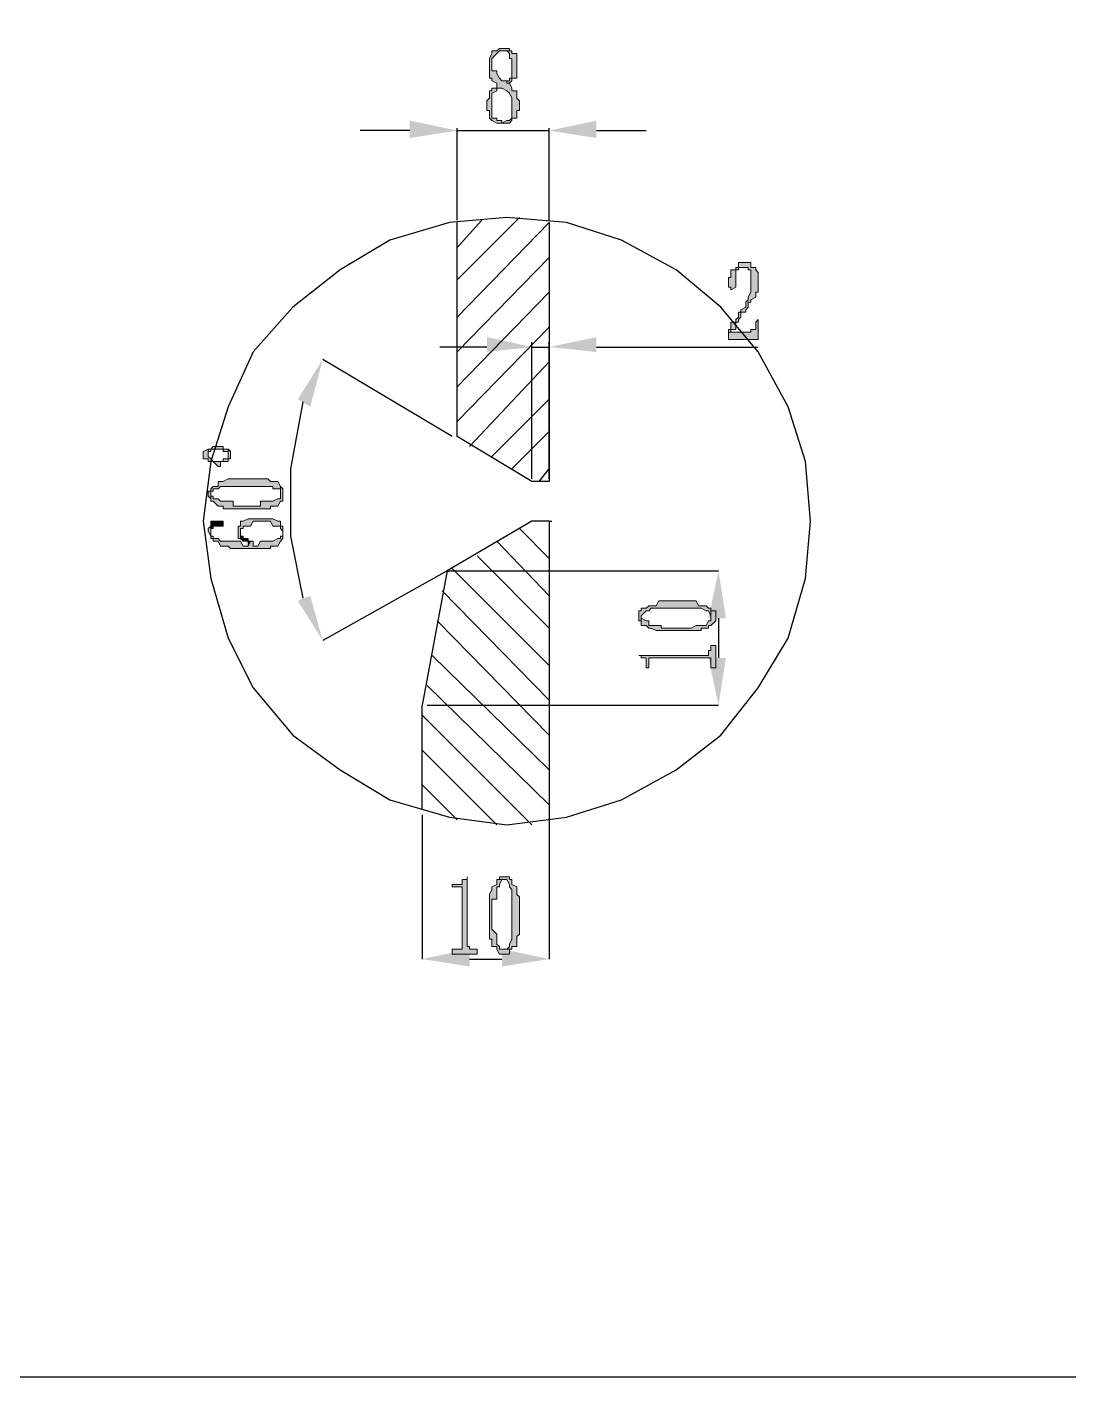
# Model space of a CAD drawing. Header units: millimetres. Extents: x 20 to 821, y 1 to 1134.
# Drawn here: x 477.9 to 553.3, y 0.5 to 98.2 of the extents above; entities that cross this region are included whole.
import ezdxf

# ---------------------------------------------------------------- set-up
doc = ezdxf.new("R2010")
doc.units = ezdxf.units.MM
doc.layers.add('1', color=7, linetype='Continuous')

msp = doc.modelspace()

# ---------------------------------------------------------------- hatches: boundary and pattern name
h = msp.add_hatch(color=0)
h.dxf.hatch_style = 2
h.paths.add_polyline_path([(512.28, 96.621732), (512.1, 96.621732), (511.92, 96.441732), (511.56, 96.441732), (511.56, 96.261732), (511.38, 95.901732), (511.38, 94.461732), (511.56, 94.461732), (511.56, 94.281732), (511.92, 94.101732), (511.92, 93.741732), (512.28, 93.741732), (512.64, 93.561732), (512.82, 93.381732), (513, 93.021732), (513, 91.581732), (512.82, 91.401732), (512.64, 91.401732), (512.28, 91.221732), (511.92, 91.221732), (512.1, 91.221732), (512.82, 91.221732), (513, 91.401732), (513, 91.581732), (513.36, 91.581732), (513.36, 92.121732), (513.54, 92.121732), (513.54, 92.841732), (513.36, 93.021732), (513.36, 93.561732), (513, 93.561732), (513, 93.741732), (512.82, 94.101732), (512.64, 94.101732), (512.64, 94.281732), (512.28, 94.281732), (512.1, 94.461732), (511.92, 94.821732), (511.92, 95.001732), (511.56, 95.001732), (511.56, 95.901732), (511.92, 96.261732), (512.1, 96.441732), (512.82, 96.441732), (512.82, 96.621732)])
h = msp.add_hatch(color=0)
h.dxf.hatch_style = 2
h.paths.add_polyline_path([(512.82, 96.441732), (512.28, 96.441732), (512.64, 96.441732), (512.82, 96.261732), (512.82, 95.901732), (513, 95.901732), (513, 94.461732), (512.82, 94.461732), (512.82, 94.281732), (512.64, 94.281732), (512.64, 94.101732), (512.82, 94.101732), (513, 94.281732), (513, 94.461732), (513.36, 94.461732), (513.36, 96.261732), (513, 96.261732), (513, 96.441732)])
h = msp.add_hatch(color=0)
h.dxf.hatch_style = 2
h.paths.add_polyline_path([(511.92, 93.741732), (511.56, 93.741732), (511.56, 93.561732), (511.38, 93.561732), (511.38, 93.381732), (511.38, 93.021732), (511.2, 92.841732), (511.2, 92.121732), (511.38, 92.121732), (511.38, 91.581732), (511.56, 91.401732), (511.92, 91.221732), (512.28, 91.221732), (512.28, 91.401732), (511.92, 91.401732), (511.92, 91.581732), (511.56, 91.581732), (511.56, 93.381732), (511.92, 93.561732), (511.92, 93.741732), (512.1, 93.741732)])
h = msp.add_hatch(color=1)
h.dxf.hatch_style = 2
h.paths.add_polyline_path([(505.62, 91.401732), (505.62, 90.141732), (509.04, 90.681732)])
h = msp.add_hatch(color=1)
h.dxf.hatch_style = 2
h.paths.add_polyline_path([(519.12, 91.401732), (519.12, 90.141732), (515.7, 90.681732)])
h = msp.add_hatch(color=0)
h.dxf.hatch_style = 2
h.paths.add_polyline_path([(529.92, 81.141732), (529.38, 81.141732), (529.38, 80.781732), (530.1, 80.781732), (530.1, 80.601732), (530.28, 80.601732), (530.28, 80.421732), (530.28, 78.981732), (530.1, 78.621732), (530.1, 78.441732), (529.92, 78.261732), (529.92, 77.901732), (529.56, 77.721732), (529.56, 77.541732), (529.38, 77.541732), (529.38, 77.181732), (529.2, 77.001732), (529.2, 76.821732), (528.84, 76.821732), (528.84, 76.281732), (528.66, 76.281732), (528.66, 76.101732), (528.84, 76.101732), (528.84, 76.281732), (529.2, 76.281732), (529.2, 76.821732), (529.38, 76.821732), (529.38, 77.001732), (529.56, 77.181732), (529.56, 77.541732), (529.92, 77.541732), (529.92, 77.721732), (530.1, 77.901732), (530.1, 78.261732), (530.28, 78.261732), (530.28, 78.441732), (530.64, 78.621732), (530.64, 78.981732), (530.82, 78.981732), (530.82, 80.421732), (530.64, 80.601732), (530.64, 80.781732), (530.28, 80.781732), (530.28, 81.141732), (530.1, 81.141732)])
h = msp.add_hatch(color=0)
h.dxf.hatch_style = 2
h.paths.add_polyline_path([(529.38, 80.781732), (529.2, 80.781732), (529.2, 80.601732), (528.84, 80.601732), (528.84, 80.421732), (528.84, 80.061732), (528.66, 80.061732), (528.66, 79.341732), (528.84, 79.341732), (528.84, 79.161732), (529.2, 79.341732), (529.2, 80.421732), (529.2, 80.601732), (529.38, 80.601732), (529.38, 80.781732), (529.56, 80.781732)])
h = msp.add_hatch(color=0)
h.dxf.hatch_style = 2
h.paths.add_polyline_path([(530.82, 77.001732), (530.64, 76.821732), (530.64, 76.281732), (530.28, 76.281732), (530.28, 76.101732), (528.84, 76.101732), (528.66, 76.101732), (528.66, 75.561732), (530.82, 75.561732)])
h = msp.add_hatch(color=1)
h.dxf.hatch_style = 2
h.paths.add_polyline_path([(511.2, 75.741732), (511.2, 74.661732), (514.44, 75.021732)])
h = msp.add_hatch(color=1)
h.dxf.hatch_style = 2
h.paths.add_polyline_path([(519.12, 75.741732), (519.12, 74.661732), (515.7, 75.021732)])
h = msp.add_hatch(color=1)
h.dxf.hatch_style = 2
h.paths.add_polyline_path([(497.52, 71.241732), (498.42, 70.701732), (499.32, 74.121732)])
h = msp.add_hatch(color=0)
h.dxf.hatch_style = 2
h.paths.add_polyline_path([(490.68, 67.101732), (490.68, 66.921732), (491.04, 66.921732), (491.04, 66.741732), (491.22, 66.741732), (491.4, 66.741732), (491.76, 66.381732), (491.94, 66.381732), (491.94, 66.741732), (492.48, 66.741732), (492.48, 66.921732), (492.66, 66.921732), (492.66, 67.101732), (492.66, 67.461732), (492.48, 67.641732), (492.48, 67.101732), (492.48, 66.921732), (492.12, 66.921732), (492.12, 66.741732), (491.94, 66.741732), (491.4, 66.741732), (491.22, 66.921732), (491.04, 67.101732), (491.04, 67.641732), (490.68, 67.461732)])
h = msp.add_hatch(color=0)
h.dxf.hatch_style = 2
h.paths.add_polyline_path([(491.04, 67.641732), (491.04, 67.461732), (491.22, 67.461732), (491.22, 67.641732), (491.4, 67.641732), (492.12, 67.641732), (492.12, 67.461732), (492.48, 67.461732), (492.48, 67.101732), (492.48, 67.641732), (492.12, 67.641732), (492.12, 67.821732), (491.94, 67.821732), (491.4, 67.821732), (491.22, 67.641732)])
h = msp.add_hatch(color=0)
h.dxf.hatch_style = 2
h.paths.add_polyline_path([(491.04, 64.221732), (491.22, 64.041732), (491.22, 63.861732), (491.22, 64.221732), (491.22, 64.581732), (491.4, 64.581732), (491.4, 64.761732), (491.76, 64.761732), (491.94, 64.941732), (493.92, 64.941732), (494.1, 64.941732), (495.72, 64.941732), (495.72, 64.761732), (496.26, 64.761732), (496.26, 64.581732), (496.26, 64.221732), (496.26, 64.941732), (496.08, 65.301732), (495.54, 65.301732), (495.36, 65.481732), (492.48, 65.481732), (492.12, 65.301732), (491.76, 65.301732), (491.76, 64.941732), (491.4, 64.941732), (491.22, 64.761732), (491.22, 64.581732), (491.04, 64.581732)])
h = msp.add_hatch(color=0)
h.dxf.hatch_style = 2
h.paths.add_polyline_path([(491.22, 63.861732), (491.4, 63.861732), (491.76, 63.501732), (492.12, 63.501732), (492.12, 63.321732), (495.36, 63.321732), (495.54, 63.321732), (495.54, 63.501732), (495.72, 63.501732), (496.08, 63.501732), (496.26, 63.861732), (496.44, 63.861732), (496.44, 64.041732), (496.44, 64.761732), (496.26, 64.941732), (496.26, 64.041732), (496.08, 64.041732), (495.72, 63.861732), (494.82, 63.861732), (494.82, 63.501732), (492.84, 63.501732), (492.84, 63.861732), (491.94, 63.861732), (491.76, 64.041732), (491.4, 64.041732), (491.4, 64.221732), (491.22, 64.221732)])
h = msp.add_hatch(color=0)
h.dxf.hatch_style = 2
h.paths.add_polyline_path([(493.2, 61.701732), (493.2, 61.161732), (493.38, 61.161732), (493.38, 61.881732), (493.56, 61.881732), (493.56, 62.061732), (493.92, 62.061732), (494.1, 62.061732), (494.28, 62.421732), (495.54, 62.421732), (495.72, 62.061732), (496.08, 62.061732), (496.26, 62.061732), (496.26, 61.881732), (496.44, 61.701732), (496.44, 61.161732), (496.44, 61.341732), (496.44, 62.061732), (496.26, 62.061732), (496.26, 62.421732), (496.08, 62.421732), (495.72, 62.601732), (493.92, 62.601732), (493.56, 62.421732), (493.38, 62.421732), (493.38, 62.061732), (493.2, 62.061732), (493.2, 61.881732)])
h = msp.add_hatch(color=0)
h.dxf.hatch_style = 2
h.paths.add_polyline_path([(491.04, 61.881732), (491.04, 61.701732), (491.22, 61.341732), (491.22, 61.161732), (491.4, 61.161732), (491.4, 60.981732), (491.76, 60.981732), (491.94, 60.621732), (492.48, 60.621732), (492.66, 60.441732), (494.1, 60.441732), (494.28, 60.441732), (495.54, 60.441732), (495.54, 60.621732), (496.08, 60.621732), (496.26, 60.981732), (496.44, 61.161732), (496.44, 61.701732), (496.44, 61.341732), (496.26, 61.341732), (496.26, 61.161732), (496.08, 61.161732), (495.72, 60.981732), (494.82, 60.981732), (494.64, 60.621732), (494.28, 60.621732), (494.28, 60.981732), (494.1, 60.981732), (493.92, 60.621732), (493.56, 60.621732), (493.38, 60.981732), (491.94, 60.981732), (491.76, 61.161732), (491.4, 61.161732), (491.4, 61.341732), (491.22, 61.341732), (491.22, 61.701732), (491.22, 62.061732)])
h = msp.add_hatch(color=0)
h.dxf.hatch_style = 2
h.paths.add_polyline_path([(491.22, 62.061732), (491.22, 61.701732), (491.22, 61.881732), (491.4, 61.881732), (491.4, 62.061732), (492.12, 62.061732), (492.12, 62.421732), (491.22, 62.421732)])
h = msp.add_hatch(color=0)
h.dxf.hatch_style = 2
h.paths.add_polyline_path([(493.38, 61.161732), (493.56, 60.981732), (493.92, 60.981732), (493.92, 60.621732), (494.1, 60.981732), (493.92, 60.981732), (493.92, 61.161732), (493.56, 61.161732), (493.56, 61.341732), (493.38, 61.341732), (493.38, 61.701732)])
h = msp.add_hatch(color=1)
h.dxf.hatch_style = 2
h.paths.add_polyline_path([(527.22, 55.401732), (528.48, 55.401732), (527.94, 58.821732)])
h = msp.add_hatch(color=1)
h.dxf.hatch_style = 2
h.paths.add_polyline_path([(498.42, 57.021732), (497.52, 56.661732), (499.32, 53.781732)])
h = msp.add_hatch(color=0)
h.dxf.hatch_style = 2
h.paths.add_polyline_path([(522.18, 55.401732), (522.18, 55.221732), (522.36, 55.221732), (522.36, 54.861732), (522.36, 55.401732), (522.36, 55.581732), (522.72, 55.941732), (522.9, 55.941732), (523.08, 56.121732), (525.06, 56.121732), (526.68, 56.121732), (527.04, 55.941732), (527.22, 55.941732), (527.4, 55.581732), (527.4, 55.401732), (527.4, 55.941732), (527.4, 56.121732), (527.22, 56.121732), (527.04, 56.301732), (526.5, 56.301732), (526.32, 56.661732), (523.62, 56.661732), (523.44, 56.301732), (522.9, 56.301732), (522.72, 56.121732), (522.36, 56.121732), (522.36, 55.941732), (522.18, 55.941732), (522.18, 55.581732)])
h = msp.add_hatch(color=0)
h.dxf.hatch_style = 2
h.paths.add_polyline_path([(522.36, 54.861732), (522.72, 54.861732), (522.9, 54.681732), (523.08, 54.681732), (523.44, 54.501732), (526.5, 54.501732), (526.68, 54.501732), (526.68, 54.681732), (527.04, 54.681732), (527.22, 54.681732), (527.22, 54.861732), (527.4, 54.861732), (527.76, 55.221732), (527.76, 55.941732), (527.4, 55.941732), (527.4, 55.221732), (527.22, 55.221732), (527.04, 54.861732), (526.32, 54.861732), (525.96, 54.681732), (523.8, 54.681732), (523.8, 54.861732), (522.9, 54.861732), (522.9, 55.221732), (522.72, 55.221732), (522.36, 55.401732)])
h = msp.add_hatch(color=0)
h.dxf.hatch_style = 2
h.paths.add_polyline_path([(522.18, 52.701732), (522.36, 52.701732), (522.36, 52.521732), (522.72, 52.521732), (522.72, 52.341732), (522.72, 51.801732), (522.9, 51.801732), (522.9, 52.521732), (523.08, 52.521732), (527.4, 52.521732), (527.4, 52.341732), (527.4, 51.801732), (527.76, 51.801732), (527.76, 53.421732), (527.4, 53.421732), (527.4, 53.241732), (527.4, 53.061732), (527.22, 53.061732), (527.22, 52.701732), (527.04, 52.701732)])
h = msp.add_hatch(color=1)
h.dxf.hatch_style = 2
h.paths.add_polyline_path([(527.22, 52.521732), (528.48, 52.521732), (527.94, 49.101732)])
h = msp.add_hatch(color=0)
h.dxf.hatch_style = 2
h.paths.add_polyline_path([(509.76, 36.681732), (509.76, 36.501732), (509.4, 36.501732), (509.4, 36.141732), (509.22, 36.141732), (508.68, 36.141732), (508.68, 35.961732), (509.4, 35.961732), (509.4, 35.781732), (509.4, 31.461732), (509.22, 31.461732), (508.68, 31.461732), (508.68, 31.101732), (510.48, 31.101732), (510.48, 31.461732), (510.12, 31.461732), (509.94, 31.461732), (509.94, 31.641732), (509.76, 31.641732), (509.76, 31.821732)])
h = msp.add_hatch(color=0)
h.dxf.hatch_style = 2
h.paths.add_polyline_path([(511.92, 36.501732), (511.92, 36.141732), (511.56, 35.961732), (511.56, 35.781732), (511.38, 35.421732), (511.38, 32.361732), (511.38, 32.181732), (511.56, 32.181732), (511.56, 31.821732), (511.56, 31.641732), (511.92, 31.641732), (511.92, 31.461732), (512.1, 31.101732), (512.82, 31.101732), (512.82, 31.461732), (513, 31.461732), (512.28, 31.461732), (512.1, 31.461732), (512.1, 31.641732), (511.92, 31.821732), (511.92, 32.541732), (511.56, 32.901732), (511.56, 35.061732), (511.92, 35.061732), (511.92, 35.961732), (512.1, 35.961732), (512.1, 36.141732), (512.28, 36.501732)])
h = msp.add_hatch(color=0)
h.dxf.hatch_style = 2
h.paths.add_polyline_path([(512.28, 36.681732), (512.1, 36.681732), (512.1, 36.501732), (511.92, 36.501732), (512.28, 36.501732), (512.64, 36.501732), (512.82, 36.141732), (512.82, 35.961732), (513, 35.781732), (513, 33.801732), (513, 32.181732), (512.82, 31.821732), (512.82, 31.641732), (512.64, 31.461732), (512.28, 31.461732), (513, 31.461732), (513, 31.641732), (513.36, 31.641732), (513.36, 32.361732), (513.54, 32.541732), (513.54, 35.241732), (513.36, 35.421732), (513.36, 35.961732), (513, 36.141732), (513, 36.501732), (512.82, 36.501732), (512.82, 36.681732), (512.64, 36.681732)])
h = msp.add_hatch(color=1)
h.dxf.hatch_style = 2
h.paths.add_polyline_path([(509.94, 31.461732), (509.94, 30.201732), (506.52, 30.741732)])
h = msp.add_hatch(color=1)
h.dxf.hatch_style = 2
h.paths.add_polyline_path([(512.28, 31.461732), (512.28, 30.201732), (515.7, 30.741732)])

# ---------------------------------------------------------------- linework, layer by layer
at = {"layer": '1', "color": 0, "lineweight": 25}
for points in [[(20.16, 1133.601732), (821.16, 1133.601732), (821.16, 0.501732), (20.16, 0.501732), (20.16, 1133.601732)], [(534.6, 62.421732), (534.24, 66.741732), (532.98, 70.701732), (530.82, 74.661732), (528.12, 77.901732), (524.88, 80.601732), (520.92, 82.761732), (516.96, 84.021732), (512.64, 84.381732), (508.5, 84.021732), (504.18, 82.761732), (500.58, 80.601732), (497.16, 77.901732), (494.28, 74.661732), (492.48, 70.701732), (491.22, 66.741732), (490.68, 62.421732), (491.22, 58.281732), (492.48, 53.961732), (494.28, 50.361732), (497.16, 46.941732), (500.58, 44.421732), (504.18, 42.261732), (508.5, 41.001732), (512.64, 40.461732), (516.96, 41.001732), (520.92, 42.261732), (524.88, 44.421732), (528.12, 46.941732), (530.82, 50.361732), (532.98, 53.961732), (534.24, 58.281732), (534.6, 62.421732)], [(515.7, 84.021732), (515.7, 65.301732), (514.44, 65.301732), (509.04, 68.541732), (509.04, 84.021732)], [(514.44, 62.421732), (508.32, 58.821732), (506.52, 49.101732)], [(515.7, 62.421732), (514.44, 62.421732)], [(515.7, 62.421732), (515.7, 40.821732)], [(506.52, 41.541732), (506.52, 49.101732)]]:
    msp.add_lwpolyline(points, dxfattribs=at)
at = {"layer": '1', "color": 0, "lineweight": 5}
for points in [[(512.28, 96.621732), (512.1, 96.621732), (511.92, 96.441732), (511.56, 96.441732), (511.56, 96.261732), (511.38, 95.901732), (511.38, 94.461732), (511.56, 94.461732), (511.56, 94.281732), (511.92, 94.101732), (511.92, 93.741732), (512.28, 93.741732), (512.64, 93.561732), (512.82, 93.381732), (513, 93.021732), (513, 91.581732), (512.82, 91.401732), (512.64, 91.401732), (512.28, 91.221732), (511.92, 91.221732), (512.1, 91.221732), (512.82, 91.221732), (513, 91.401732), (513, 91.581732), (513.36, 91.581732), (513.36, 92.121732), (513.54, 92.121732), (513.54, 92.841732), (513.36, 93.021732), (513.36, 93.561732), (513, 93.561732), (513, 93.741732), (512.82, 94.101732), (512.64, 94.101732), (512.64, 94.281732), (512.28, 94.281732), (512.1, 94.461732), (511.92, 94.821732), (511.92, 95.001732), (511.56, 95.001732), (511.56, 95.901732), (511.92, 96.261732), (512.1, 96.441732), (512.82, 96.441732), (512.82, 96.621732), (512.28, 96.621732)], [(512.82, 96.441732), (512.28, 96.441732), (512.64, 96.441732), (512.82, 96.261732), (512.82, 95.901732), (513, 95.901732), (513, 94.461732), (512.82, 94.461732), (512.82, 94.281732), (512.64, 94.281732), (512.64, 94.101732), (512.82, 94.101732), (513, 94.281732), (513, 94.461732), (513.36, 94.461732), (513.36, 96.261732), (513, 96.261732), (513, 96.441732), (512.82, 96.441732)], [(511.92, 93.741732), (511.56, 93.741732), (511.56, 93.561732), (511.38, 93.561732), (511.38, 93.381732), (511.38, 93.021732), (511.2, 92.841732), (511.2, 92.121732), (511.38, 92.121732), (511.38, 91.581732), (511.56, 91.401732), (511.92, 91.221732), (512.28, 91.221732), (512.28, 91.401732), (511.92, 91.401732), (511.92, 91.401732), (511.92, 91.581732), (511.56, 91.581732), (511.56, 93.381732), (511.92, 93.561732), (511.92, 93.741732), (512.1, 93.741732), (511.92, 93.741732)], [(529.92, 81.141732), (529.38, 81.141732), (529.38, 80.781732), (530.1, 80.781732), (530.1, 80.601732), (530.28, 80.601732), (530.28, 80.421732), (530.28, 78.981732), (530.1, 78.621732), (530.1, 78.441732), (530.1, 78.441732), (529.92, 78.261732), (529.92, 77.901732), (529.56, 77.721732), (529.56, 77.541732), (529.38, 77.541732), (529.38, 77.181732), (529.2, 77.001732), (529.2, 76.821732), (528.84, 76.821732), (528.84, 76.281732), (528.66, 76.281732), (528.66, 76.101732), (528.84, 76.101732), (528.84, 76.281732), (529.2, 76.281732), (529.2, 76.821732), (529.38, 76.821732), (529.38, 77.001732), (529.56, 77.181732), (529.56, 77.541732), (529.92, 77.541732), (529.92, 77.721732), (530.1, 77.901732), (530.1, 78.261732), (530.28, 78.261732), (530.28, 78.441732), (530.64, 78.621732), (530.64, 78.981732), (530.82, 78.981732), (530.82, 80.421732), (530.64, 80.601732), (530.64, 80.781732), (530.28, 80.781732), (530.28, 81.141732), (530.1, 81.141732), (529.92, 81.141732)], [(529.38, 80.781732), (529.2, 80.781732), (529.2, 80.601732), (528.84, 80.601732), (528.84, 80.421732), (528.84, 80.061732), (528.66, 80.061732), (528.66, 79.341732), (528.84, 79.341732), (528.84, 79.161732), (529.2, 79.341732), (529.2, 80.421732), (529.2, 80.601732), (529.38, 80.601732), (529.38, 80.781732), (529.56, 80.781732), (529.38, 80.781732)], [(530.82, 77.001732), (530.64, 76.821732), (530.64, 76.281732), (530.28, 76.281732), (530.28, 76.101732), (528.84, 76.101732), (528.66, 76.101732), (528.66, 75.561732), (530.82, 75.561732), (530.82, 77.001732)], [(490.68, 67.101732), (490.68, 66.921732), (491.04, 66.921732), (491.04, 66.741732), (491.22, 66.741732), (491.4, 66.741732), (491.76, 66.381732), (491.94, 66.381732), (491.94, 66.741732), (492.48, 66.741732), (492.48, 66.921732), (492.66, 66.921732), (492.66, 67.101732), (492.66, 67.461732), (492.48, 67.641732), (492.48, 67.101732), (492.48, 67.101732), (492.48, 66.921732), (492.12, 66.921732), (492.12, 66.741732), (491.94, 66.741732), (491.4, 66.741732), (491.22, 66.921732), (491.04, 67.101732), (491.04, 67.641732), (490.68, 67.461732), (490.68, 67.101732)], [(491.04, 67.641732), (491.04, 67.461732), (491.22, 67.461732), (491.22, 67.641732), (491.4, 67.641732), (492.12, 67.641732), (492.12, 67.461732), (492.48, 67.461732), (492.48, 67.101732), (492.48, 67.641732), (492.12, 67.641732), (492.12, 67.821732), (491.94, 67.821732), (491.4, 67.821732), (491.22, 67.641732), (491.04, 67.641732)], [(491.04, 64.221732), (491.22, 64.041732), (491.22, 63.861732), (491.22, 64.221732), (491.22, 64.581732), (491.4, 64.581732), (491.4, 64.761732), (491.76, 64.761732), (491.94, 64.941732), (493.92, 64.941732), (494.1, 64.941732), (495.72, 64.941732), (495.72, 64.761732), (496.26, 64.761732), (496.26, 64.581732), (496.26, 64.221732), (496.26, 64.941732), (496.08, 65.301732), (495.54, 65.301732), (495.36, 65.481732), (492.48, 65.481732), (492.12, 65.301732), (491.76, 65.301732), (491.76, 64.941732), (491.4, 64.941732), (491.22, 64.761732), (491.22, 64.581732), (491.04, 64.581732), (491.04, 64.221732)], [(491.22, 63.861732), (491.4, 63.861732), (491.76, 63.501732), (492.12, 63.501732), (492.12, 63.321732), (495.36, 63.321732), (495.54, 63.321732), (495.54, 63.501732), (495.72, 63.501732), (496.08, 63.501732), (496.26, 63.861732), (496.44, 63.861732), (496.44, 64.041732), (496.44, 64.761732), (496.26, 64.941732), (496.26, 64.041732), (496.08, 64.041732), (495.72, 63.861732), (494.82, 63.861732), (494.82, 63.501732), (492.84, 63.501732), (492.84, 63.861732), (491.94, 63.861732), (491.76, 64.041732), (491.4, 64.041732), (491.4, 64.221732), (491.22, 64.221732), (491.22, 63.861732)], [(493.2, 61.701732), (493.2, 61.161732), (493.38, 61.161732), (493.38, 61.881732), (493.56, 61.881732), (493.56, 62.061732), (493.92, 62.061732), (494.1, 62.061732), (494.28, 62.421732), (495.54, 62.421732), (495.72, 62.061732), (496.08, 62.061732), (496.26, 62.061732), (496.26, 61.881732), (496.44, 61.701732), (496.44, 61.161732), (496.44, 61.341732), (496.44, 62.061732), (496.26, 62.061732), (496.26, 62.421732), (496.08, 62.421732), (495.72, 62.601732), (493.92, 62.601732), (493.56, 62.421732), (493.38, 62.421732), (493.38, 62.061732), (493.2, 62.061732), (493.2, 61.881732), (493.2, 61.701732)], [(491.04, 61.881732), (491.04, 61.701732), (491.22, 61.341732), (491.22, 61.161732), (491.4, 61.161732), (491.4, 60.981732), (491.76, 60.981732), (491.94, 60.621732), (492.48, 60.621732), (492.66, 60.441732), (494.1, 60.441732), (494.28, 60.441732), (495.54, 60.441732), (495.54, 60.621732), (496.08, 60.621732), (496.26, 60.981732), (496.44, 61.161732), (496.44, 61.701732), (496.44, 61.341732), (496.26, 61.341732), (496.26, 61.161732), (496.08, 61.161732), (495.72, 60.981732), (494.82, 60.981732), (494.64, 60.621732), (494.28, 60.621732), (494.28, 60.981732), (494.1, 60.981732), (493.92, 60.621732), (493.56, 60.621732), (493.38, 60.981732), (491.94, 60.981732), (491.76, 61.161732), (491.4, 61.161732), (491.4, 61.341732), (491.22, 61.341732), (491.22, 61.701732), (491.22, 62.061732), (491.04, 61.881732)], [(491.22, 62.061732), (491.22, 61.701732), (491.22, 61.881732), (491.4, 61.881732), (491.4, 62.061732), (492.12, 62.061732), (492.12, 62.421732), (491.22, 62.421732), (491.22, 62.061732)], [(493.38, 61.161732), (493.56, 60.981732), (493.92, 60.981732), (493.92, 60.621732), (494.1, 60.981732), (493.92, 60.981732), (493.92, 61.161732), (493.56, 61.161732), (493.56, 61.341732), (493.38, 61.341732), (493.38, 61.701732), (493.38, 61.161732)], [(522.18, 55.401732), (522.18, 55.221732), (522.36, 55.221732), (522.36, 54.861732), (522.36, 55.401732), (522.36, 55.581732), (522.72, 55.941732), (522.9, 55.941732), (523.08, 56.121732), (525.06, 56.121732), (525.06, 56.121732), (526.68, 56.121732), (527.04, 55.941732), (527.22, 55.941732), (527.4, 55.581732), (527.4, 55.401732), (527.4, 55.941732), (527.4, 56.121732), (527.22, 56.121732), (527.04, 56.301732), (526.5, 56.301732), (526.32, 56.661732), (523.62, 56.661732), (523.44, 56.301732), (522.9, 56.301732), (522.72, 56.121732), (522.36, 56.121732), (522.36, 55.941732), (522.18, 55.941732), (522.18, 55.581732), (522.18, 55.401732)], [(522.36, 54.861732), (522.72, 54.861732), (522.9, 54.681732), (523.08, 54.681732), (523.44, 54.501732), (526.5, 54.501732), (526.68, 54.501732), (526.68, 54.681732), (527.04, 54.681732), (527.22, 54.681732), (527.22, 54.861732), (527.4, 54.861732), (527.76, 55.221732), (527.76, 55.941732), (527.4, 55.941732), (527.4, 55.221732), (527.22, 55.221732), (527.04, 54.861732), (526.32, 54.861732), (525.96, 54.681732), (523.8, 54.681732), (523.8, 54.861732), (522.9, 54.861732), (522.9, 55.221732), (522.72, 55.221732), (522.36, 55.401732), (522.36, 54.861732)], [(522.18, 52.701732), (522.36, 52.701732), (522.36, 52.521732), (522.72, 52.521732), (522.72, 52.341732), (522.72, 51.801732), (522.9, 51.801732), (522.9, 52.521732), (523.08, 52.521732), (527.4, 52.521732), (527.4, 52.341732), (527.4, 51.801732), (527.76, 51.801732), (527.76, 53.421732), (527.4, 53.421732), (527.4, 53.241732), (527.4, 53.061732), (527.22, 53.061732), (527.22, 52.701732), (527.04, 52.701732), (522.18, 52.701732)], [(509.76, 36.681732), (509.76, 36.501732), (509.4, 36.501732), (509.4, 36.141732), (509.22, 36.141732), (508.68, 36.141732), (508.68, 35.961732), (509.4, 35.961732), (509.4, 35.781732), (509.4, 31.461732), (509.22, 31.461732), (508.68, 31.461732), (508.68, 31.101732), (510.48, 31.101732), (510.48, 31.461732), (510.12, 31.461732), (509.94, 31.461732), (509.94, 31.641732), (509.76, 31.641732), (509.76, 31.821732), (509.76, 36.681732)], [(511.92, 36.501732), (511.92, 36.141732), (511.56, 35.961732), (511.56, 35.781732), (511.38, 35.421732), (511.38, 32.361732), (511.38, 32.181732), (511.56, 32.181732), (511.56, 31.821732), (511.56, 31.641732), (511.92, 31.641732), (511.92, 31.461732), (512.1, 31.101732), (512.82, 31.101732), (512.82, 31.461732), (513, 31.461732), (512.28, 31.461732), (512.1, 31.461732), (512.1, 31.641732), (511.92, 31.821732), (511.92, 32.541732), (511.56, 32.901732), (511.56, 35.061732), (511.92, 35.061732), (511.92, 35.961732), (512.1, 35.961732), (512.1, 36.141732), (512.28, 36.501732), (511.92, 36.501732)], [(512.28, 36.681732), (512.1, 36.681732), (512.1, 36.501732), (511.92, 36.501732), (512.28, 36.501732), (512.64, 36.501732), (512.82, 36.141732), (512.82, 35.961732), (513, 35.781732), (513, 33.801732), (513, 33.801732), (513, 32.181732), (512.82, 31.821732), (512.82, 31.641732), (512.64, 31.461732), (512.28, 31.461732), (513, 31.461732), (513, 31.641732), (513.36, 31.641732), (513.36, 32.361732), (513.54, 32.541732), (513.54, 35.241732), (513.36, 35.421732), (513.36, 35.961732), (513, 36.141732), (513, 36.501732), (512.82, 36.501732), (512.82, 36.681732), (512.64, 36.681732), (512.28, 36.681732)]]:
    msp.add_lwpolyline(points, dxfattribs=at)
at = {"layer": '1', "color": 1, "lineweight": 25}
for points in [[(509.04, 84.201732), (509.04, 90.861732)], [(515.7, 84.201732), (515.7, 90.861732)], [(505.62, 90.681732), (502.02, 90.681732)], [(509.04, 90.681732), (515.7, 90.681732)], [(519.12, 90.681732), (522.72, 90.681732)], [(509.04, 79.881732), (513.54, 84.381732)], [(509.04, 82.221732), (510.84, 84.201732)], [(509.04, 77.181732), (515.7, 84.021732)], [(509.04, 74.661732), (515.7, 81.501732)], [(509.04, 72.141732), (515.7, 78.981732)], [(509.04, 69.621732), (515.7, 76.461732)], [(514.44, 65.481732), (514.44, 75.381732)], [(515.7, 65.481732), (515.7, 75.381732)], [(511.2, 75.021732), (507.78, 75.021732)], [(514.44, 75.021732), (515.7, 75.021732)], [(519.12, 75.021732), (530.82, 75.021732)], [(508.68, 68.541732), (499.32, 74.121732)], [(509.94, 67.821732), (515.7, 73.941732)], [(497.88, 71.061732), (496.98, 66.201732), (496.98, 61.341732), (497.88, 56.841732)], [(511.56, 67.101732), (515.7, 71.241732)], [(513, 66.201732), (515.7, 68.901732)], [(514.98, 65.301732), (515.7, 66.201732)], [(515.7, 59.721732), (513.54, 61.881732)], [(515.7, 62.421732), (515.88, 62.421732)], [(515.7, 57.021732), (511.92, 60.981732)], [(515.7, 54.681732), (510.48, 59.901732)], [(508.32, 58.821732), (499.32, 53.781732)], [(508.32, 58.821732), (527.94, 58.821732)], [(515.7, 51.981732), (508.68, 59.001732)], [(515.7, 49.461732), (507.96, 57.381732)], [(515.7, 46.941732), (507.6, 55.221732)], [(527.94, 55.401732), (527.94, 52.521732)], [(515.7, 44.421732), (507.24, 52.701732)], [(515.7, 41.901732), (506.88, 50.541732)], [(506.88, 49.101732), (527.94, 49.101732)], [(514.44, 40.461732), (506.52, 48.381732)], [(511.92, 40.461732), (506.52, 45.861732)], [(509.04, 40.821732), (506.52, 43.341732)], [(506.52, 41.181732), (506.52, 30.741732)], [(515.7, 40.821732), (515.7, 30.741732)], [(509.94, 30.741732), (512.28, 30.741732)]]:
    msp.add_lwpolyline(points, dxfattribs=at)

doc.saveas('drawing.dxf')
